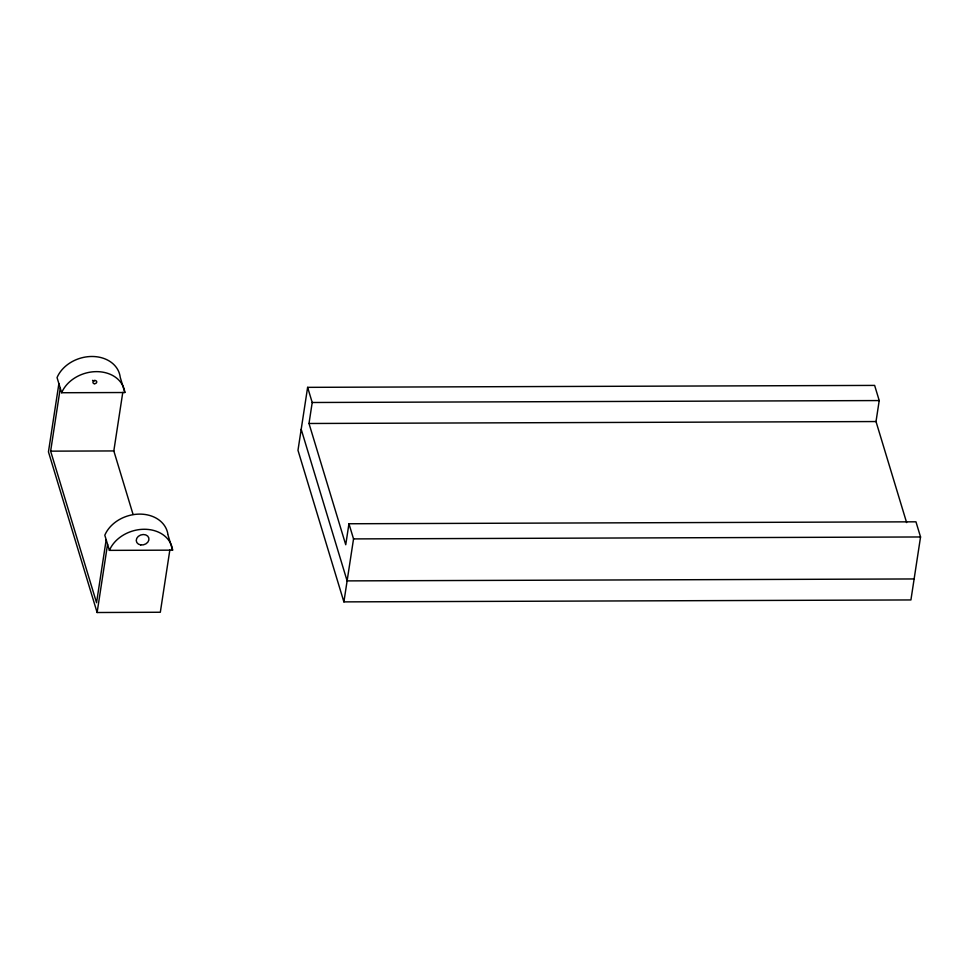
<?xml version="1.0" encoding="UTF-8"?>
<svg xmlns="http://www.w3.org/2000/svg" width="969" height="969" viewBox="0 0 969 969"><rect width="100%" height="100%" fill="white"/><g stroke="black" fill="none" stroke-linecap="round" stroke-linejoin="round"><path stroke-width="1.45" d="M58.891 383.639L48.45 451.857L97.118 612.517L160.321 612.251L169.841 550.017M106.178 539.757L96.549 602.718L50.63 451.154L60.272 388.194M133.068 514.454L113.821 450.936L122.784 392.372M97.118 612.517L107.559 544.299M307.621 387.346L297.98 450.306L343.898 601.882L910.921 599.944L920.55 536.971L915.959 521.819L348.949 523.757L345.739 544.748L309.002 423.489L312.212 402.498L307.621 387.346L874.632 385.408L879.222 400.56L876.012 421.551L906.621 522.594M343.898 601.882L353.54 538.909L348.949 523.757M61.641 392.736L124.831 392.518L120.241 377.365A33.176 26.236 -16.9 0 0 91.861 356.483A33.176 26.236 -16.9 0 0 57.05 377.583L61.641 392.736A33.176 26.236 -16.9 0 1 96.452 371.636A33.176 26.236 -16.9 0 1 124.831 392.518M312.212 402.498L879.222 400.56M309.002 423.489L876.012 421.551M50.63 451.154L113.821 450.936M353.54 538.909L920.55 536.971M167.891 534.21A33.176 26.236 -16.9 0 0 139.124 514.115A33.176 26.236 -16.9 0 0 104.809 535.203L109.4 550.368L172.591 550.15L171.113 545.305M914.13 578.953L347.12 580.891L301.202 429.328M168 534.997L170.75 544.081M109.4 550.368A33.176 26.236 -16.9 0 1 144.199 529.268A33.176 26.236 -16.9 0 1 172.591 550.15M94.901 380.345A1.938 1.538 -16.9 0 1 92.564 380.345M94.284 383.688A1.938 1.538 -16.9 0 0 96.706 381.592A1.938 1.538 -16.9 0 0 93.545 381.132A1.938 1.538 -16.9 0 0 94.284 383.688M140.711 544.929A6.468 5.124 -16.9 0 0 148.814 537.952A6.468 5.124 -16.9 0 0 138.276 536.402A6.468 5.124 -16.9 0 0 140.711 544.929"/></g></svg>
